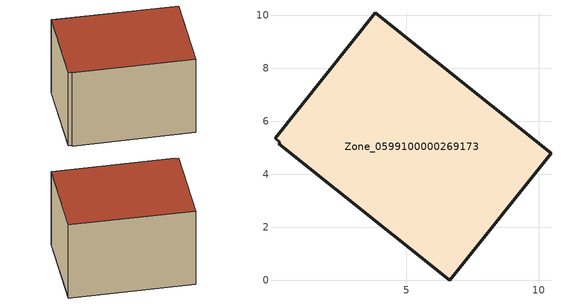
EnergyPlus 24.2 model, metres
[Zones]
Zone_0599100000269173
 floor ground (C_G): 6.63,0 0.19,5.14 0.24,5.21 0.05,5.36 3.83,10.09 10.45,4.78 z0.45
 wall outside (C_F): 6.63,0 10.45,4.78 3.83,10.09 0.05,5.36 0.24,5.21 0.19,5.14 6.63,0 z0.45:6.32
 roof outside (C_R): 0.19,5.14 6.63,0 10.45,4.78 3.83,10.09 0.05,5.36 0.24,5.21 z6.32
[BUILDING]
Pand.0599100000269173: North Axis=0; Terrain=City; Loads Convergence Tolerance Value=0.04; Temperature Convergence Tolerance Value=0.4; Solar Distribution=FullExterior; Maximum Number of Warmup Days=25; Minimum Number of Warmup Days=1
[Site:Location]
Rotterdam.The.Hague.AP_ZH_NLD Design_Conditions: Latitude=51.96; Longitude=4.45; Time Zone=1; Elevation=-4.5
[SITE:GROUNDTEMPERATURE:BUILDINGSURFACE]
18, 18, 18, 18, 18, 18, 18, 18, 18, 18, 18, 18
[MATERIAL] Thermal Absorptance=0.9; Solar Absorptance=0.7; Visible Absorptance=0.7
Name | Roughness | Thickness | Conductivity | Density | Specific Heat
G.TI.1946-1964 | MediumSmooth | 0.15 | 1 | 540 | 1210
F.TI.1946-1964 | Rough | 0.3 | 0.857143 | 1920 | 840
R.TI.1946-1964 | MediumRough | 0.2 | 0.277778 | 1500 | 1000
[CONSTRUCTION]
C_G: G.TI.1946-1964
C_F: F.TI.1946-1964
C_R: R.TI.1946-1964
[ZONE]
Zone_0599100000269173: Type=1; Multiplier=1; Ceiling Height=Autocalculate; Volume=Autocalculate; Floor Area=autocalculate; Part of Total Floor Area=Yes
[ZONEINFILTRATION:DESIGNFLOWRATE]
Infil_Zone_0599100000269173: Zone or ZoneList or Space or SpaceList=Zone_0599100000269173; Schedule=AlwaysOn; Design Flow Rate Calculation Method=Flow/Area; Flow Rate per Floor Area=0.003; Constant Term Coefficient=1; Temperature Term Coefficient=0; Velocity Term Coefficient=0; Velocity Squared Term Coefficient=0
[HVACTEMPLATE:ZONE:IDEALLOADSAIRSYSTEM]
Zone_0599100000269173: Maximum Heating Supply Air Temperature=50; Minimum Cooling Supply Air Temperature=13; Maximum Heating Supply Air Humidity Ratio=0.0156; Minimum Cooling Supply Air Humidity Ratio=0.0077; Heating Limit=NoLimit; Cooling Limit=NoLimit; Dehumidification Control Type=ConstantSensibleHeatRatio; Cooling Sensible Heat Ratio=0.7; Dehumidification Setpoint=60; Humidification Control Type=None; Humidification Setpoint=30; Outdoor Air Method=None; Outdoor Air Flow Rate per Person=0.00944; Outdoor Air Flow Rate per Zone Floor Area=0; Outdoor Air Flow Rate per Zone=0; Demand Controlled Ventilation Type=None; Outdoor Air Economizer Type=NoEconomizer; Heat Recovery Type=None; Sensible Heat Recovery Effectiveness=0.7; Latent Heat Recovery Effectiveness=0.65
[ZONECONTROL:THERMOSTAT]
ThermostatControl_Zone_0599100000269173: Zone or ZoneList=Zone_0599100000269173; Control Type Schedule=DualSetpointControlType; Control 1=Thermostat_Zone_0599100000269173; Temperature Difference Between Cutout And Setpoint=0
[THERMOSTATSETPOINT:DUALSETPOINT]
Thermostat_Zone_0599100000269173: Heating Setpoint Temperature Schedule=HeatingSetpoint_Zone_0599100000269173; Cooling Setpoint Temperature Schedule=CoolingSetpoint_Zone_0599100000269173
[SCHEDULE:COMPACT]
HeatingSetpoint_Zone_0599100000269173: Through: 12/31, For: AllDays, Until: 24:00, 21
CoolingSetpoint_Zone_0599100000269173: Through: 12/31, For: AllDays, Until: 24:00, 24
DualSetpointControlType: Through: 12/31, For: AllDays, Until: 24:00, 4
AlwaysOn: Through: 12/31, For: AllDays, Until: 24:00, 1
